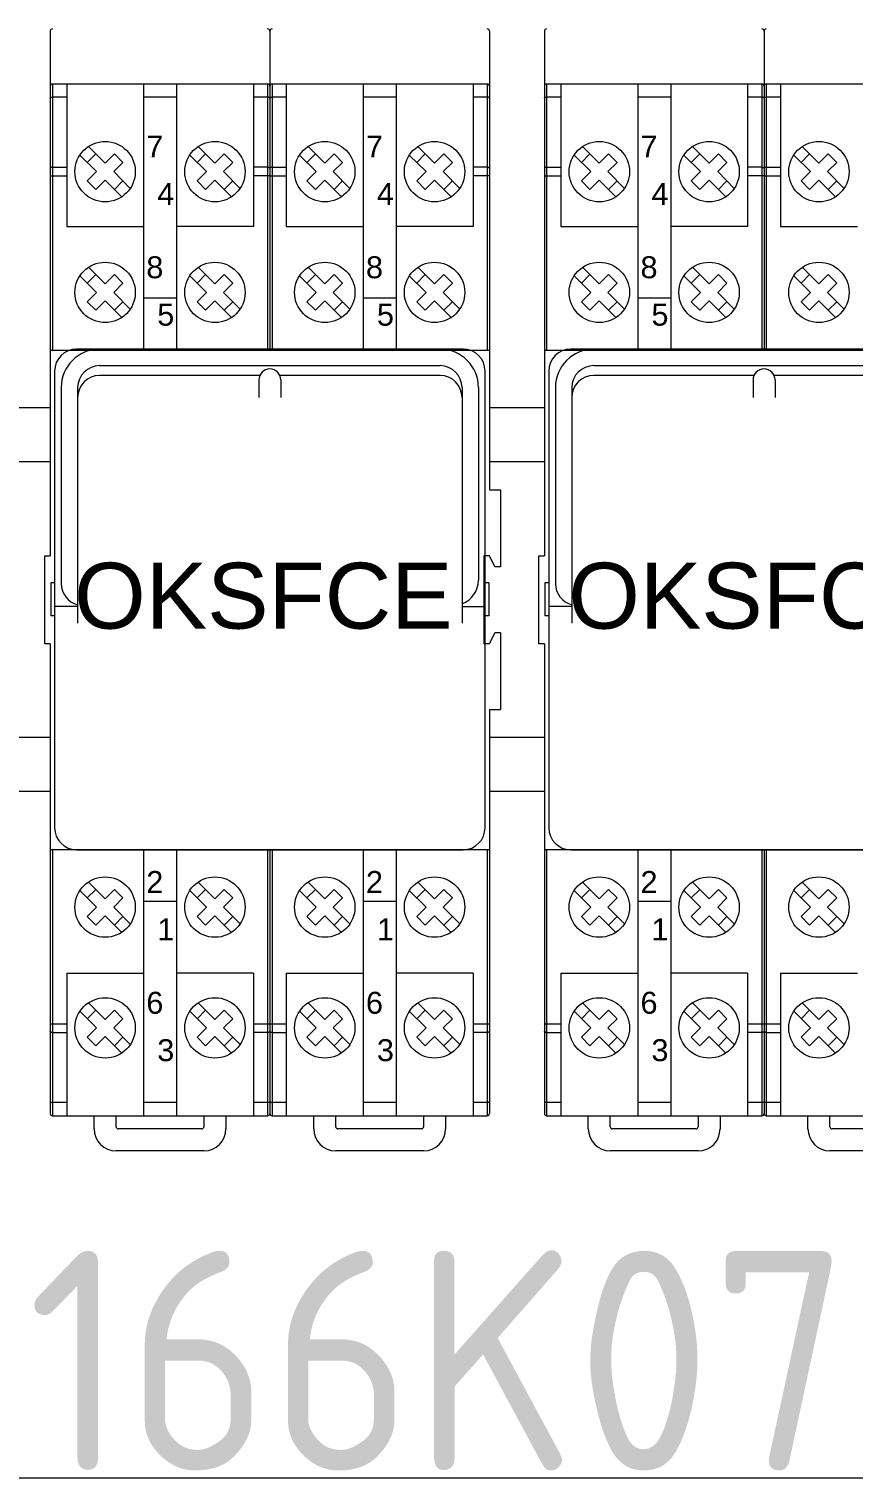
# Model space of a CAD drawing. Header units: millimetres. Extents: x 1359 to 3577, y 1336 to 3557.
# Drawn here: x 2769.4 to 2844.4, y 1679.6 to 1811.6 of the extents above; entities that cross this region are included whole.
import ezdxf
from ezdxf.enums import TextEntityAlignment as Align

# ---------------------------------------------------------------- set-up
doc = ezdxf.new("R2010")
doc.units = ezdxf.units.MM
doc.set_wipeout_variables(frame=1)
doc.layers.add('000-PI-Oprema', color=30, linetype='Continuous', lineweight=5)
doc.layers.add('002-PI-Kabelska kanalica', color=150, linetype='Continuous')
doc.styles.add('PI0', font='isocpeur.ttf', dxfattribs={"width": 0.9})
doc.styles.get("Standard").update_dxf_attribs({"font": 'arial.ttf'})

msp = doc.modelspace()

# ---------------------------------------------------------------- linework, layer by layer
at = {"layer": '000-PI-Oprema', "color": 0, "linetype": 'ByBlock', "lineweight": 0}
for p, q in [((2771.54, 1806.56), (2791.14, 1806.56)), ((2772.84, 1806.56), (2772.84, 1793.56)), ((2789.84, 1806.56), (2789.84, 1793.56)), ((2791.54, 1806.56), (2811.14, 1806.56)), ((2792.84, 1806.56), (2792.84, 1793.56)), ((2809.84, 1806.56), (2809.84, 1793.56)), ((2816.54, 1806.56), (2836.14, 1806.56)), ((2817.84, 1806.56), (2817.84, 1793.56)), ((2834.84, 1806.56), (2834.84, 1793.56)), ((2836.54, 1806.56), (2856.14, 1806.56)), ((2837.84, 1806.56), (2837.84, 1793.56)), ((2772.84, 1805.34), (2771.54, 1805.34)), ((2782.84, 1805.34), (2779.84, 1805.34)), ((2791.14, 1805.34), (2789.84, 1805.34)), ((2792.84, 1805.34), (2791.54, 1805.34)), ((2802.84, 1805.34), (2799.84, 1805.34)), ((2811.14, 1805.34), (2809.84, 1805.34)), ((2817.84, 1805.34), (2816.54, 1805.34)), ((2827.84, 1805.34), (2824.84, 1805.34)), ((2836.14, 1805.34), (2834.84, 1805.34)), ((2837.84, 1805.34), (2836.54, 1805.34)), ((2774.82, 1800.85), (2776.34, 1799.33)), ((2784.82, 1800.85), (2786.34, 1799.33)), ((2794.82, 1800.85), (2796.34, 1799.33)), ((2804.82, 1800.85), (2806.34, 1799.33)), ((2819.82, 1800.85), (2821.34, 1799.33)), ((2829.82, 1800.85), (2831.34, 1799.33)), ((2839.82, 1800.85), (2841.34, 1799.33)), ((2774.04, 1800.07), (2775.56, 1798.56)), ((2774.71, 1799.4), (2775.49, 1800.18)), ((2776.34, 1799.33), (2777.19, 1800.18)), ((2777.12, 1798.56), (2777.96, 1799.4)), ((2777.19, 1800.18), (2777.96, 1799.4)), ((2784.04, 1800.07), (2785.56, 1798.56)), ((2784.71, 1799.4), (2785.49, 1800.18)), ((2786.34, 1799.33), (2787.19, 1800.18)), ((2787.12, 1798.56), (2787.96, 1799.4)), ((2787.19, 1800.18), (2787.96, 1799.4)), ((2794.04, 1800.07), (2795.56, 1798.56)), ((2794.71, 1799.4), (2795.49, 1800.18)), ((2796.34, 1799.33), (2797.19, 1800.18)), ((2797.12, 1798.56), (2797.96, 1799.4)), ((2797.19, 1800.18), (2797.96, 1799.4)), ((2804.04, 1800.07), (2805.56, 1798.56)), ((2804.71, 1799.4), (2805.49, 1800.18)), ((2806.34, 1799.33), (2807.19, 1800.18)), ((2807.12, 1798.56), (2807.96, 1799.4)), ((2807.19, 1800.18), (2807.96, 1799.4)), ((2819.04, 1800.07), (2820.56, 1798.56)), ((2819.71, 1799.4), (2820.49, 1800.18)), ((2821.34, 1799.33), (2822.19, 1800.18)), ((2822.12, 1798.56), (2822.96, 1799.4)), ((2822.19, 1800.18), (2822.96, 1799.4)), ((2829.04, 1800.07), (2830.56, 1798.56)), ((2829.71, 1799.4), (2830.49, 1800.18)), ((2831.34, 1799.33), (2832.19, 1800.18)), ((2832.12, 1798.56), (2832.96, 1799.4)), ((2832.19, 1800.18), (2832.96, 1799.4)), ((2839.04, 1800.07), (2840.56, 1798.56)), ((2839.71, 1799.4), (2840.49, 1800.18)), ((2841.34, 1799.33), (2842.19, 1800.18)), ((2842.12, 1798.56), (2842.96, 1799.4)), ((2842.19, 1800.18), (2842.96, 1799.4)), ((2771.34, 1798.18), (2772.84, 1798.18)), ((2771.54, 1798.96), (2772.84, 1798.96)), ((2774.71, 1797.71), (2775.56, 1798.56)), ((2777.12, 1798.56), (2778.63, 1797.04)), ((2784.71, 1797.71), (2785.56, 1798.56)), ((2787.12, 1798.56), (2788.63, 1797.04)), ((2791.14, 1798.96), (2789.84, 1798.96)), ((2791.34, 1798.18), (2789.84, 1798.18)), ((2791.34, 1798.18), (2792.84, 1798.18)), ((2791.54, 1798.96), (2792.84, 1798.96)), ((2794.71, 1797.71), (2795.56, 1798.56)), ((2797.12, 1798.56), (2798.63, 1797.04)), ((2804.71, 1797.71), (2805.56, 1798.56)), ((2807.12, 1798.56), (2808.63, 1797.04)), ((2811.14, 1798.96), (2809.84, 1798.96)), ((2811.34, 1798.18), (2809.84, 1798.18)), ((2816.34, 1798.18), (2817.84, 1798.18)), ((2816.54, 1798.96), (2817.84, 1798.96)), ((2819.71, 1797.71), (2820.56, 1798.56)), ((2822.12, 1798.56), (2823.63, 1797.04)), ((2829.71, 1797.71), (2830.56, 1798.56)), ((2832.12, 1798.56), (2833.63, 1797.04)), ((2836.14, 1798.96), (2834.84, 1798.96)), ((2836.34, 1798.18), (2834.84, 1798.18)), ((2836.34, 1798.18), (2837.84, 1798.18)), ((2836.54, 1798.96), (2837.84, 1798.96)), ((2839.71, 1797.71), (2840.56, 1798.56)), ((2842.12, 1798.56), (2843.63, 1797.04)), ((2774.71, 1797.71), (2775.49, 1796.93)), ((2775.49, 1796.93), (2776.34, 1797.78)), ((2776.34, 1797.78), (2777.85, 1796.26)), ((2777.19, 1796.93), (2777.96, 1797.71)), ((2784.71, 1797.71), (2785.49, 1796.93)), ((2785.49, 1796.93), (2786.34, 1797.78)), ((2786.34, 1797.78), (2787.85, 1796.26)), ((2787.19, 1796.93), (2787.96, 1797.71)), ((2794.71, 1797.71), (2795.49, 1796.93)), ((2795.49, 1796.93), (2796.34, 1797.78)), ((2796.34, 1797.78), (2797.85, 1796.26)), ((2797.19, 1796.93), (2797.96, 1797.71)), ((2804.71, 1797.71), (2805.49, 1796.93)), ((2805.49, 1796.93), (2806.34, 1797.78)), ((2806.34, 1797.78), (2807.85, 1796.26)), ((2807.19, 1796.93), (2807.96, 1797.71)), ((2819.71, 1797.71), (2820.49, 1796.93)), ((2820.49, 1796.93), (2821.34, 1797.78)), ((2821.34, 1797.78), (2822.85, 1796.26)), ((2822.19, 1796.93), (2822.96, 1797.71)), ((2829.71, 1797.71), (2830.49, 1796.93)), ((2830.49, 1796.93), (2831.34, 1797.78)), ((2831.34, 1797.78), (2832.85, 1796.26)), ((2832.19, 1796.93), (2832.96, 1797.71)), ((2839.71, 1797.71), (2840.49, 1796.93)), ((2840.49, 1796.93), (2841.34, 1797.78)), ((2841.34, 1797.78), (2842.85, 1796.26)), ((2842.19, 1796.93), (2842.96, 1797.71)), ((2772.84, 1793.56), (2779.84, 1793.56)), ((2789.84, 1793.56), (2782.84, 1793.56)), ((2792.84, 1793.56), (2799.84, 1793.56)), ((2809.84, 1793.56), (2802.84, 1793.56)), ((2817.84, 1793.56), (2824.84, 1793.56)), ((2834.84, 1793.56), (2827.84, 1793.56)), ((2837.84, 1793.56), (2844.84, 1793.56)), ((2774.04, 1789.07), (2775.56, 1787.56)), ((2774.71, 1788.4), (2775.49, 1789.18)), ((2774.82, 1789.85), (2776.34, 1788.33)), ((2776.34, 1788.33), (2777.19, 1789.18)), ((2777.19, 1789.18), (2777.96, 1788.4)), ((2784.04, 1789.07), (2785.56, 1787.56)), ((2784.71, 1788.4), (2785.49, 1789.18)), ((2784.82, 1789.85), (2786.34, 1788.33)), ((2786.34, 1788.33), (2787.19, 1789.18)), ((2787.19, 1789.18), (2787.96, 1788.4)), ((2794.04, 1789.07), (2795.56, 1787.56)), ((2794.71, 1788.4), (2795.49, 1789.18)), ((2794.82, 1789.85), (2796.34, 1788.33)), ((2796.34, 1788.33), (2797.19, 1789.18)), ((2797.19, 1789.18), (2797.96, 1788.4)), ((2804.04, 1789.07), (2805.56, 1787.56)), ((2804.71, 1788.4), (2805.49, 1789.18)), ((2804.82, 1789.85), (2806.34, 1788.33)), ((2806.34, 1788.33), (2807.19, 1789.18)), ((2807.19, 1789.18), (2807.96, 1788.4)), ((2819.04, 1789.07), (2820.56, 1787.56)), ((2819.71, 1788.4), (2820.49, 1789.18)), ((2819.82, 1789.85), (2821.34, 1788.33)), ((2821.34, 1788.33), (2822.19, 1789.18)), ((2822.19, 1789.18), (2822.96, 1788.4)), ((2829.04, 1789.07), (2830.56, 1787.56)), ((2829.71, 1788.4), (2830.49, 1789.18)), ((2829.82, 1789.85), (2831.34, 1788.33)), ((2831.34, 1788.33), (2832.19, 1789.18)), ((2832.19, 1789.18), (2832.96, 1788.4)), ((2839.04, 1789.07), (2840.56, 1787.56)), ((2839.71, 1788.4), (2840.49, 1789.18)), ((2839.82, 1789.85), (2841.34, 1788.33)), ((2841.34, 1788.33), (2842.19, 1789.18)), ((2842.19, 1789.18), (2842.96, 1788.4)), ((2774.71, 1786.71), (2775.56, 1787.56)), ((2777.12, 1787.56), (2777.96, 1788.4)), ((2777.12, 1787.56), (2778.63, 1786.04)), ((2784.71, 1786.71), (2785.56, 1787.56)), ((2787.12, 1787.56), (2787.96, 1788.4)), ((2787.12, 1787.56), (2788.63, 1786.04)), ((2794.71, 1786.71), (2795.56, 1787.56)), ((2797.12, 1787.56), (2797.96, 1788.4)), ((2797.12, 1787.56), (2798.63, 1786.04)), ((2804.71, 1786.71), (2805.56, 1787.56)), ((2807.12, 1787.56), (2807.96, 1788.4)), ((2807.12, 1787.56), (2808.63, 1786.04)), ((2819.71, 1786.71), (2820.56, 1787.56)), ((2822.12, 1787.56), (2822.96, 1788.4)), ((2822.12, 1787.56), (2823.63, 1786.04)), ((2829.71, 1786.71), (2830.56, 1787.56)), ((2832.12, 1787.56), (2832.96, 1788.4)), ((2832.12, 1787.56), (2833.63, 1786.04)), ((2839.71, 1786.71), (2840.56, 1787.56)), ((2842.12, 1787.56), (2842.96, 1788.4)), ((2842.12, 1787.56), (2843.63, 1786.04)), ((2774.71, 1786.71), (2775.49, 1785.93)), ((2775.49, 1785.93), (2776.34, 1786.78)), ((2776.34, 1786.78), (2777.85, 1785.26)), ((2777.19, 1785.93), (2777.96, 1786.71)), ((2782.84, 1787.04), (2779.84, 1787.04)), ((2784.71, 1786.71), (2785.49, 1785.93)), ((2785.49, 1785.93), (2786.34, 1786.78)), ((2786.34, 1786.78), (2787.85, 1785.26)), ((2787.19, 1785.93), (2787.96, 1786.71)), ((2794.71, 1786.71), (2795.49, 1785.93)), ((2795.49, 1785.93), (2796.34, 1786.78)), ((2796.34, 1786.78), (2797.85, 1785.26)), ((2797.19, 1785.93), (2797.96, 1786.71)), ((2802.84, 1787.04), (2799.84, 1787.04)), ((2804.71, 1786.71), (2805.49, 1785.93)), ((2805.49, 1785.93), (2806.34, 1786.78)), ((2806.34, 1786.78), (2807.85, 1785.26)), ((2807.19, 1785.93), (2807.96, 1786.71)), ((2819.71, 1786.71), (2820.49, 1785.93)), ((2820.49, 1785.93), (2821.34, 1786.78)), ((2821.34, 1786.78), (2822.85, 1785.26)), ((2822.19, 1785.93), (2822.96, 1786.71)), ((2827.84, 1787.04), (2824.84, 1787.04)), ((2829.71, 1786.71), (2830.49, 1785.93)), ((2830.49, 1785.93), (2831.34, 1786.78)), ((2831.34, 1786.78), (2832.85, 1785.26)), ((2832.19, 1785.93), (2832.96, 1786.71)), ((2839.71, 1786.71), (2840.49, 1785.93)), ((2840.49, 1785.93), (2841.34, 1786.78)), ((2841.34, 1786.78), (2842.85, 1785.26)), ((2842.19, 1785.93), (2842.96, 1786.71)), ((2812.34, 1769.56), (2812.34, 1762.56)), ((2812.34, 1756.56), (2812.34, 1749.56)), ((2774.71, 1732.4), (2775.49, 1733.18)), ((2774.82, 1733.85), (2776.34, 1732.33)), ((2776.34, 1732.33), (2777.19, 1733.18)), ((2777.19, 1733.18), (2777.96, 1732.4)), ((2784.71, 1732.4), (2785.49, 1733.18)), ((2784.82, 1733.85), (2786.34, 1732.33)), ((2786.34, 1732.33), (2787.19, 1733.18)), ((2787.19, 1733.18), (2787.96, 1732.4)), ((2794.71, 1732.4), (2795.49, 1733.18)), ((2794.82, 1733.85), (2796.34, 1732.33)), ((2796.34, 1732.33), (2797.19, 1733.18)), ((2797.19, 1733.18), (2797.96, 1732.4)), ((2804.71, 1732.4), (2805.49, 1733.18)), ((2804.82, 1733.85), (2806.34, 1732.33)), ((2806.34, 1732.33), (2807.19, 1733.18)), ((2807.19, 1733.18), (2807.96, 1732.4)), ((2819.71, 1732.4), (2820.49, 1733.18)), ((2819.82, 1733.85), (2821.34, 1732.33)), ((2821.34, 1732.33), (2822.19, 1733.18)), ((2822.19, 1733.18), (2822.96, 1732.4)), ((2829.71, 1732.4), (2830.49, 1733.18)), ((2829.82, 1733.85), (2831.34, 1732.33)), ((2831.34, 1732.33), (2832.19, 1733.18)), ((2832.19, 1733.18), (2832.96, 1732.4)), ((2839.71, 1732.4), (2840.49, 1733.18)), ((2839.82, 1733.85), (2841.34, 1732.33)), ((2841.34, 1732.33), (2842.19, 1733.18)), ((2842.19, 1733.18), (2842.96, 1732.4)), ((2774.04, 1733.07), (2775.56, 1731.56)), ((2777.12, 1731.56), (2777.96, 1732.4)), ((2782.84, 1732.07), (2779.84, 1732.07)), ((2784.04, 1733.07), (2785.56, 1731.56)), ((2787.12, 1731.56), (2787.96, 1732.4)), ((2794.04, 1733.07), (2795.56, 1731.56)), ((2797.12, 1731.56), (2797.96, 1732.4)), ((2802.84, 1732.07), (2799.84, 1732.07)), ((2804.04, 1733.07), (2805.56, 1731.56)), ((2807.12, 1731.56), (2807.96, 1732.4)), ((2819.04, 1733.07), (2820.56, 1731.56)), ((2822.12, 1731.56), (2822.96, 1732.4)), ((2827.84, 1732.07), (2824.84, 1732.07)), ((2829.04, 1733.07), (2830.56, 1731.56)), ((2832.12, 1731.56), (2832.96, 1732.4)), ((2839.04, 1733.07), (2840.56, 1731.56)), ((2842.12, 1731.56), (2842.96, 1732.4)), ((2774.71, 1730.71), (2775.56, 1731.56)), ((2774.71, 1730.71), (2775.49, 1729.93)), ((2775.49, 1729.93), (2776.34, 1730.78)), ((2776.34, 1730.78), (2777.85, 1729.26)), ((2777.12, 1731.56), (2778.63, 1730.04)), ((2777.19, 1729.93), (2777.96, 1730.71)), ((2784.71, 1730.71), (2785.56, 1731.56)), ((2784.71, 1730.71), (2785.49, 1729.93)), ((2785.49, 1729.93), (2786.34, 1730.78)), ((2786.34, 1730.78), (2787.85, 1729.26)), ((2787.12, 1731.56), (2788.63, 1730.04)), ((2787.19, 1729.93), (2787.96, 1730.71)), ((2794.71, 1730.71), (2795.56, 1731.56)), ((2794.71, 1730.71), (2795.49, 1729.93)), ((2795.49, 1729.93), (2796.34, 1730.78)), ((2796.34, 1730.78), (2797.85, 1729.26)), ((2797.12, 1731.56), (2798.63, 1730.04)), ((2797.19, 1729.93), (2797.96, 1730.71)), ((2804.71, 1730.71), (2805.56, 1731.56)), ((2804.71, 1730.71), (2805.49, 1729.93)), ((2805.49, 1729.93), (2806.34, 1730.78)), ((2806.34, 1730.78), (2807.85, 1729.26)), ((2807.12, 1731.56), (2808.63, 1730.04)), ((2807.19, 1729.93), (2807.96, 1730.71)), ((2819.71, 1730.71), (2820.56, 1731.56)), ((2819.71, 1730.71), (2820.49, 1729.93)), ((2820.49, 1729.93), (2821.34, 1730.78)), ((2821.34, 1730.78), (2822.85, 1729.26)), ((2822.12, 1731.56), (2823.63, 1730.04)), ((2822.19, 1729.93), (2822.96, 1730.71)), ((2829.71, 1730.71), (2830.56, 1731.56)), ((2829.71, 1730.71), (2830.49, 1729.93)), ((2830.49, 1729.93), (2831.34, 1730.78)), ((2831.34, 1730.78), (2832.85, 1729.26)), ((2832.12, 1731.56), (2833.63, 1730.04)), ((2832.19, 1729.93), (2832.96, 1730.71)), ((2839.71, 1730.71), (2840.56, 1731.56)), ((2839.71, 1730.71), (2840.49, 1729.93)), ((2840.49, 1729.93), (2841.34, 1730.78)), ((2841.34, 1730.78), (2842.85, 1729.26)), ((2842.12, 1731.56), (2843.63, 1730.04)), ((2842.19, 1729.93), (2842.96, 1730.71)), ((2772.84, 1725.56), (2772.84, 1712.56)), ((2772.84, 1725.56), (2779.84, 1725.56)), ((2789.84, 1725.56), (2782.84, 1725.56)), ((2789.84, 1725.56), (2789.84, 1712.56)), ((2792.84, 1725.56), (2792.84, 1712.56)), ((2792.84, 1725.56), (2799.84, 1725.56)), ((2809.84, 1725.56), (2802.84, 1725.56)), ((2809.84, 1725.56), (2809.84, 1712.56)), ((2817.84, 1725.56), (2817.84, 1712.56)), ((2817.84, 1725.56), (2824.84, 1725.56)), ((2834.84, 1725.56), (2827.84, 1725.56)), ((2834.84, 1725.56), (2834.84, 1712.56)), ((2837.84, 1725.56), (2837.84, 1712.56)), ((2837.84, 1725.56), (2844.84, 1725.56)), ((2774.82, 1722.85), (2776.34, 1721.33)), ((2784.82, 1722.85), (2786.34, 1721.33)), ((2794.82, 1722.85), (2796.34, 1721.33)), ((2804.82, 1722.85), (2806.34, 1721.33)), ((2819.82, 1722.85), (2821.34, 1721.33)), ((2829.82, 1722.85), (2831.34, 1721.33)), ((2839.82, 1722.85), (2841.34, 1721.33)), ((2774.04, 1722.07), (2775.56, 1720.56)), ((2774.71, 1721.4), (2775.49, 1722.18)), ((2776.34, 1721.33), (2777.19, 1722.18)), ((2777.12, 1720.56), (2777.96, 1721.4)), ((2777.19, 1722.18), (2777.96, 1721.4)), ((2784.04, 1722.07), (2785.56, 1720.56)), ((2784.71, 1721.4), (2785.49, 1722.18)), ((2786.34, 1721.33), (2787.19, 1722.18)), ((2787.12, 1720.56), (2787.96, 1721.4)), ((2787.19, 1722.18), (2787.96, 1721.4)), ((2794.04, 1722.07), (2795.56, 1720.56)), ((2794.71, 1721.4), (2795.49, 1722.18)), ((2796.34, 1721.33), (2797.19, 1722.18)), ((2797.12, 1720.56), (2797.96, 1721.4)), ((2797.19, 1722.18), (2797.96, 1721.4)), ((2804.04, 1722.07), (2805.56, 1720.56)), ((2804.71, 1721.4), (2805.49, 1722.18)), ((2806.34, 1721.33), (2807.19, 1722.18)), ((2807.12, 1720.56), (2807.96, 1721.4)), ((2807.19, 1722.18), (2807.96, 1721.4)), ((2819.04, 1722.07), (2820.56, 1720.56)), ((2819.71, 1721.4), (2820.49, 1722.18)), ((2821.34, 1721.33), (2822.19, 1722.18)), ((2822.12, 1720.56), (2822.96, 1721.4)), ((2822.19, 1722.18), (2822.96, 1721.4)), ((2829.04, 1722.07), (2830.56, 1720.56)), ((2829.71, 1721.4), (2830.49, 1722.18)), ((2831.34, 1721.33), (2832.19, 1722.18)), ((2832.12, 1720.56), (2832.96, 1721.4)), ((2832.19, 1722.18), (2832.96, 1721.4)), ((2839.04, 1722.07), (2840.56, 1720.56)), ((2839.71, 1721.4), (2840.49, 1722.18)), ((2841.34, 1721.33), (2842.19, 1722.18)), ((2842.12, 1720.56), (2842.96, 1721.4)), ((2842.19, 1722.18), (2842.96, 1721.4)), ((2771.34, 1720.93), (2772.84, 1720.93)), ((2771.54, 1720.15), (2772.84, 1720.15)), ((2774.71, 1719.71), (2775.56, 1720.56)), ((2777.12, 1720.56), (2778.63, 1719.04)), ((2784.71, 1719.71), (2785.56, 1720.56)), ((2787.12, 1720.56), (2788.63, 1719.04)), ((2789.84, 1720.93), (2791.34, 1720.93)), ((2791.14, 1720.15), (2789.84, 1720.15)), ((2791.34, 1720.93), (2792.84, 1720.93)), ((2791.54, 1720.15), (2792.84, 1720.15)), ((2794.71, 1719.71), (2795.56, 1720.56)), ((2797.12, 1720.56), (2798.63, 1719.04)), ((2804.71, 1719.71), (2805.56, 1720.56)), ((2807.12, 1720.56), (2808.63, 1719.04)), ((2809.84, 1720.93), (2811.34, 1720.93)), ((2811.14, 1720.15), (2809.84, 1720.15)), ((2816.34, 1720.93), (2817.84, 1720.93)), ((2816.54, 1720.15), (2817.84, 1720.15)), ((2819.71, 1719.71), (2820.56, 1720.56)), ((2822.12, 1720.56), (2823.63, 1719.04)), ((2829.71, 1719.71), (2830.56, 1720.56)), ((2832.12, 1720.56), (2833.63, 1719.04)), ((2834.84, 1720.93), (2836.34, 1720.93)), ((2836.14, 1720.15), (2834.84, 1720.15)), ((2836.34, 1720.93), (2837.84, 1720.93)), ((2836.54, 1720.15), (2837.84, 1720.15)), ((2839.71, 1719.71), (2840.56, 1720.56)), ((2842.12, 1720.56), (2843.63, 1719.04)), ((2774.71, 1719.71), (2775.49, 1718.93)), ((2775.49, 1718.93), (2776.34, 1719.78)), ((2776.34, 1719.78), (2777.85, 1718.26)), ((2777.19, 1718.93), (2777.96, 1719.71)), ((2784.71, 1719.71), (2785.49, 1718.93)), ((2785.49, 1718.93), (2786.34, 1719.78)), ((2786.34, 1719.78), (2787.85, 1718.26)), ((2787.19, 1718.93), (2787.96, 1719.71)), ((2794.71, 1719.71), (2795.49, 1718.93)), ((2795.49, 1718.93), (2796.34, 1719.78)), ((2796.34, 1719.78), (2797.85, 1718.26)), ((2797.19, 1718.93), (2797.96, 1719.71)), ((2804.71, 1719.71), (2805.49, 1718.93)), ((2805.49, 1718.93), (2806.34, 1719.78)), ((2806.34, 1719.78), (2807.85, 1718.26)), ((2807.19, 1718.93), (2807.96, 1719.71)), ((2819.71, 1719.71), (2820.49, 1718.93)), ((2820.49, 1718.93), (2821.34, 1719.78)), ((2821.34, 1719.78), (2822.85, 1718.26)), ((2822.19, 1718.93), (2822.96, 1719.71)), ((2829.71, 1719.71), (2830.49, 1718.93)), ((2830.49, 1718.93), (2831.34, 1719.78)), ((2831.34, 1719.78), (2832.85, 1718.26)), ((2832.19, 1718.93), (2832.96, 1719.71)), ((2839.71, 1719.71), (2840.49, 1718.93)), ((2840.49, 1718.93), (2841.34, 1719.78)), ((2841.34, 1719.78), (2842.85, 1718.26)), ((2842.19, 1718.93), (2842.96, 1719.71)), ((2772.84, 1713.77), (2771.54, 1713.77)), ((2782.84, 1713.77), (2779.84, 1713.77)), ((2791.14, 1713.77), (2789.84, 1713.77)), ((2792.84, 1713.77), (2791.54, 1713.77)), ((2802.84, 1713.77), (2799.84, 1713.77)), ((2811.14, 1713.77), (2809.84, 1713.77)), ((2817.84, 1713.77), (2816.54, 1713.77)), ((2827.84, 1713.77), (2824.84, 1713.77)), ((2836.14, 1713.77), (2834.84, 1713.77)), ((2837.84, 1713.77), (2836.54, 1713.77)), ((2771.54, 1712.56), (2791.14, 1712.56)), ((2775.34, 1711.36), (2775.34, 1712.56)), ((2777.34, 1711.56), (2777.34, 1712.56)), ((2777.34, 1711.56), (2777.34, 1712.56)), ((2785.34, 1712.56), (2785.34, 1711.56)), ((2785.34, 1712.56), (2785.34, 1711.56)), ((2787.34, 1712.56), (2787.34, 1711.36)), ((2791.54, 1712.56), (2811.14, 1712.56)), ((2795.34, 1711.36), (2795.34, 1712.56)), ((2797.34, 1711.56), (2797.34, 1712.56)), ((2805.34, 1712.56), (2805.34, 1711.56)), ((2807.34, 1712.56), (2807.34, 1711.36)), ((2816.54, 1712.56), (2836.14, 1712.56)), ((2820.34, 1711.36), (2820.34, 1712.56)), ((2822.34, 1711.56), (2822.34, 1712.56)), ((2822.34, 1711.56), (2822.34, 1712.56)), ((2830.34, 1712.56), (2830.34, 1711.56)), ((2830.34, 1712.56), (2830.34, 1711.56)), ((2832.34, 1712.56), (2832.34, 1711.36)), ((2836.54, 1712.56), (2856.14, 1712.56)), ((2840.34, 1711.36), (2840.34, 1712.56)), ((2842.34, 1711.56), (2842.34, 1712.56)), ((2785.14, 1711.36), (2777.54, 1711.36)), ((2785.14, 1711.36), (2777.54, 1711.36)), ((2805.14, 1711.36), (2797.54, 1711.36)), ((2830.14, 1711.36), (2822.54, 1711.36)), ((2830.14, 1711.36), (2822.54, 1711.36)), ((2850.14, 1711.36), (2842.54, 1711.36)), ((2785.34, 1709.36), (2777.34, 1709.36)), ((2805.34, 1709.36), (2797.34, 1709.36)), ((2830.34, 1709.36), (2822.34, 1709.36)), ((2850.34, 1709.36), (2842.34, 1709.36))]:
    msp.add_line(p, q, dxfattribs=at)
for points in [[(2771.34, 1805.26), (2771.34, 1805.27), (2771.34, 1805.28), (2771.35, 1805.29), (2771.36, 1805.3), (2771.38, 1805.31), (2771.4, 1805.32), (2771.42, 1805.32), (2771.44, 1805.33), (2771.46, 1805.34), (2771.49, 1805.34), (2771.51, 1805.34), (2771.54, 1805.34)], [(2791.34, 1805.26), (2791.34, 1805.27), (2791.33, 1805.28), (2791.32, 1805.29), (2791.31, 1805.3), (2791.3, 1805.31), (2791.28, 1805.32), (2791.26, 1805.32), (2791.24, 1805.33), (2791.21, 1805.34), (2791.19, 1805.34), (2791.16, 1805.34), (2791.14, 1805.34)], [(2791.34, 1805.26), (2791.34, 1805.27), (2791.34, 1805.28), (2791.35, 1805.29), (2791.36, 1805.3), (2791.38, 1805.31), (2791.4, 1805.32), (2791.42, 1805.32), (2791.44, 1805.33), (2791.46, 1805.34), (2791.49, 1805.34), (2791.51, 1805.34), (2791.54, 1805.34)], [(2811.34, 1805.26), (2811.34, 1805.27), (2811.33, 1805.28), (2811.32, 1805.29), (2811.31, 1805.3), (2811.3, 1805.31), (2811.28, 1805.32), (2811.26, 1805.32), (2811.24, 1805.33), (2811.21, 1805.34), (2811.19, 1805.34), (2811.16, 1805.34), (2811.14, 1805.34)], [(2816.34, 1805.26), (2816.34, 1805.27), (2816.34, 1805.28), (2816.35, 1805.29), (2816.36, 1805.3), (2816.38, 1805.31), (2816.4, 1805.32), (2816.42, 1805.32), (2816.44, 1805.33), (2816.46, 1805.34), (2816.49, 1805.34), (2816.51, 1805.34), (2816.54, 1805.34)], [(2836.34, 1805.26), (2836.34, 1805.27), (2836.33, 1805.28), (2836.32, 1805.29), (2836.31, 1805.3), (2836.3, 1805.31), (2836.28, 1805.32), (2836.26, 1805.32), (2836.24, 1805.33), (2836.21, 1805.34), (2836.19, 1805.34), (2836.16, 1805.34), (2836.14, 1805.34)], [(2836.34, 1805.26), (2836.34, 1805.27), (2836.34, 1805.28), (2836.35, 1805.29), (2836.36, 1805.3), (2836.38, 1805.31), (2836.4, 1805.32), (2836.42, 1805.32), (2836.44, 1805.33), (2836.46, 1805.34), (2836.49, 1805.34), (2836.51, 1805.34), (2836.54, 1805.34)], [(2771.54, 1798.96), (2771.51, 1798.96), (2771.49, 1798.96), (2771.46, 1798.96), (2771.44, 1798.95), (2771.42, 1798.95), (2771.4, 1798.94), (2771.38, 1798.93), (2771.36, 1798.92), (2771.35, 1798.92), (2771.34, 1798.91), (2771.34, 1798.9), (2771.34, 1798.89)], [(2791.14, 1798.96), (2791.16, 1798.96), (2791.19, 1798.96), (2791.21, 1798.96), (2791.24, 1798.95), (2791.26, 1798.95), (2791.28, 1798.94), (2791.3, 1798.93), (2791.31, 1798.92), (2791.32, 1798.92), (2791.33, 1798.91), (2791.34, 1798.9), (2791.34, 1798.89)], [(2791.54, 1798.96), (2791.51, 1798.96), (2791.49, 1798.96), (2791.46, 1798.96), (2791.44, 1798.95), (2791.42, 1798.95), (2791.4, 1798.94), (2791.38, 1798.93), (2791.36, 1798.92), (2791.35, 1798.92), (2791.34, 1798.91), (2791.34, 1798.9), (2791.34, 1798.89)], [(2811.14, 1798.96), (2811.16, 1798.96), (2811.19, 1798.96), (2811.21, 1798.96), (2811.24, 1798.95), (2811.26, 1798.95), (2811.28, 1798.94), (2811.3, 1798.93), (2811.31, 1798.92), (2811.32, 1798.92), (2811.33, 1798.91), (2811.34, 1798.9), (2811.34, 1798.89)], [(2816.54, 1798.96), (2816.51, 1798.96), (2816.49, 1798.96), (2816.46, 1798.96), (2816.44, 1798.95), (2816.42, 1798.95), (2816.4, 1798.94), (2816.38, 1798.93), (2816.36, 1798.92), (2816.35, 1798.92), (2816.34, 1798.91), (2816.34, 1798.9), (2816.34, 1798.89)], [(2836.14, 1798.96), (2836.16, 1798.96), (2836.19, 1798.96), (2836.21, 1798.96), (2836.24, 1798.95), (2836.26, 1798.95), (2836.28, 1798.94), (2836.3, 1798.93), (2836.31, 1798.92), (2836.32, 1798.92), (2836.33, 1798.91), (2836.34, 1798.9), (2836.34, 1798.89)], [(2836.54, 1798.96), (2836.51, 1798.96), (2836.49, 1798.96), (2836.46, 1798.96), (2836.44, 1798.95), (2836.42, 1798.95), (2836.4, 1798.94), (2836.38, 1798.93), (2836.36, 1798.92), (2836.35, 1798.92), (2836.34, 1798.91), (2836.34, 1798.9), (2836.34, 1798.89)], [(2771.54, 1720.15), (2771.51, 1720.15), (2771.49, 1720.15), (2771.46, 1720.15), (2771.44, 1720.16), (2771.42, 1720.16), (2771.4, 1720.17), (2771.38, 1720.18), (2771.36, 1720.19), (2771.35, 1720.2), (2771.34, 1720.21), (2771.34, 1720.22), (2771.34, 1720.23)], [(2791.34, 1720.23), (2791.34, 1720.22), (2791.33, 1720.21), (2791.32, 1720.2), (2791.31, 1720.19), (2791.3, 1720.18), (2791.28, 1720.17), (2791.26, 1720.16), (2791.24, 1720.16), (2791.21, 1720.15), (2791.19, 1720.15), (2791.16, 1720.15), (2791.14, 1720.15)], [(2791.54, 1720.15), (2791.51, 1720.15), (2791.49, 1720.15), (2791.46, 1720.15), (2791.44, 1720.16), (2791.42, 1720.16), (2791.4, 1720.17), (2791.38, 1720.18), (2791.36, 1720.19), (2791.35, 1720.2), (2791.34, 1720.21), (2791.34, 1720.22), (2791.34, 1720.23)], [(2811.34, 1720.23), (2811.34, 1720.22), (2811.33, 1720.21), (2811.32, 1720.2), (2811.31, 1720.19), (2811.3, 1720.18), (2811.28, 1720.17), (2811.26, 1720.16), (2811.24, 1720.16), (2811.21, 1720.15), (2811.19, 1720.15), (2811.16, 1720.15), (2811.14, 1720.15)], [(2816.54, 1720.15), (2816.51, 1720.15), (2816.49, 1720.15), (2816.46, 1720.15), (2816.44, 1720.16), (2816.42, 1720.16), (2816.4, 1720.17), (2816.38, 1720.18), (2816.36, 1720.19), (2816.35, 1720.2), (2816.34, 1720.21), (2816.34, 1720.22), (2816.34, 1720.23)], [(2836.34, 1720.23), (2836.34, 1720.22), (2836.33, 1720.21), (2836.32, 1720.2), (2836.31, 1720.19), (2836.3, 1720.18), (2836.28, 1720.17), (2836.26, 1720.16), (2836.24, 1720.16), (2836.21, 1720.15), (2836.19, 1720.15), (2836.16, 1720.15), (2836.14, 1720.15)], [(2836.54, 1720.15), (2836.51, 1720.15), (2836.49, 1720.15), (2836.46, 1720.15), (2836.44, 1720.16), (2836.42, 1720.16), (2836.4, 1720.17), (2836.38, 1720.18), (2836.36, 1720.19), (2836.35, 1720.2), (2836.34, 1720.21), (2836.34, 1720.22), (2836.34, 1720.23)], [(2771.34, 1713.85), (2771.34, 1713.84), (2771.34, 1713.83), (2771.35, 1713.82), (2771.36, 1713.81), (2771.38, 1713.8), (2771.4, 1713.79), (2771.42, 1713.79), (2771.44, 1713.78), (2771.46, 1713.78), (2771.49, 1713.77), (2771.51, 1713.77), (2771.54, 1713.77)], [(2791.14, 1713.77), (2791.16, 1713.77), (2791.19, 1713.77), (2791.21, 1713.78), (2791.24, 1713.78), (2791.26, 1713.79), (2791.28, 1713.79), (2791.3, 1713.8), (2791.31, 1713.81), (2791.32, 1713.82), (2791.33, 1713.83), (2791.34, 1713.84), (2791.34, 1713.85)], [(2791.34, 1713.85), (2791.34, 1713.84), (2791.34, 1713.83), (2791.35, 1713.82), (2791.36, 1713.81), (2791.38, 1713.8), (2791.4, 1713.79), (2791.42, 1713.79), (2791.44, 1713.78), (2791.46, 1713.78), (2791.49, 1713.77), (2791.51, 1713.77), (2791.54, 1713.77)], [(2811.14, 1713.77), (2811.16, 1713.77), (2811.19, 1713.77), (2811.21, 1713.78), (2811.24, 1713.78), (2811.26, 1713.79), (2811.28, 1713.79), (2811.3, 1713.8), (2811.31, 1713.81), (2811.32, 1713.82), (2811.33, 1713.83), (2811.34, 1713.84), (2811.34, 1713.85)], [(2816.34, 1713.85), (2816.34, 1713.84), (2816.34, 1713.83), (2816.35, 1713.82), (2816.36, 1713.81), (2816.38, 1713.8), (2816.4, 1713.79), (2816.42, 1713.79), (2816.44, 1713.78), (2816.46, 1713.78), (2816.49, 1713.77), (2816.51, 1713.77), (2816.54, 1713.77)], [(2836.14, 1713.77), (2836.16, 1713.77), (2836.19, 1713.77), (2836.21, 1713.78), (2836.24, 1713.78), (2836.26, 1713.79), (2836.28, 1713.79), (2836.3, 1713.8), (2836.31, 1713.81), (2836.32, 1713.82), (2836.33, 1713.83), (2836.34, 1713.84), (2836.34, 1713.85)], [(2836.34, 1713.85), (2836.34, 1713.84), (2836.34, 1713.83), (2836.35, 1713.82), (2836.36, 1713.81), (2836.38, 1713.8), (2836.4, 1713.79), (2836.42, 1713.79), (2836.44, 1713.78), (2836.46, 1713.78), (2836.49, 1713.77), (2836.51, 1713.77), (2836.54, 1713.77)]]:
    msp.add_lwpolyline(points, dxfattribs=at)
for centre in [(2776.34, 1798.56), (2786.34, 1798.56), (2796.34, 1798.56), (2806.34, 1798.56), (2821.34, 1798.56), (2831.34, 1798.56), (2841.34, 1798.56), (2776.34, 1787.56), (2786.34, 1787.56), (2796.34, 1787.56), (2806.34, 1787.56), (2821.34, 1787.56), (2831.34, 1787.56), (2841.34, 1787.56), (2776.34, 1731.56), (2786.34, 1731.56), (2796.34, 1731.56), (2806.34, 1731.56), (2821.34, 1731.56), (2831.34, 1731.56), (2841.34, 1731.56), (2776.34, 1720.56), (2786.34, 1720.56), (2796.34, 1720.56), (2806.34, 1720.56), (2821.34, 1720.56), (2831.34, 1720.56), (2841.34, 1720.56)]:
    msp.add_circle(centre, 2.75, dxfattribs=at)
for centre, radius, start, end in [((2771.54, 1811.36), 0.2, 90, 180), ((2791.14, 1811.36), 0.2, 0, 90), ((2791.54, 1811.36), 0.2, 90, 180), ((2811.14, 1811.36), 0.2, 0, 90), ((2816.54, 1811.36), 0.2, 90, 180), ((2836.14, 1811.36), 0.2, 0, 90), ((2836.54, 1811.36), 0.2, 90, 180), ((2771.54, 1806.36), 0.2, 90, 180), ((2791.14, 1806.36), 0.2, 0, 90), ((2791.54, 1806.36), 0.2, 90, 180), ((2811.14, 1806.36), 0.2, 0, 90), ((2816.54, 1806.36), 0.2, 90, 180), ((2836.14, 1806.36), 0.2, 0, 90), ((2836.54, 1806.36), 0.2, 90, 180), ((2771.54, 1712.76), 0.2, 180, 270), ((2791.14, 1712.76), 0.2, 270, 0), ((2791.54, 1712.76), 0.2, 180, 270), ((2811.14, 1712.76), 0.2, 270, 0), ((2816.54, 1712.76), 0.2, 180, 270), ((2836.14, 1712.76), 0.2, 270, 0), ((2836.54, 1712.76), 0.2, 180, 270), ((2777.34, 1711.36), 2, 180, 270), ((2777.54, 1711.56), 0.2, 180, 270), ((2777.54, 1711.56), 0.2, 180, 270), ((2785.14, 1711.56), 0.2, 270, 0), ((2785.14, 1711.56), 0.2, 270, 0), ((2785.34, 1711.36), 2, 270, 0), ((2797.34, 1711.36), 2, 180, 270), ((2797.54, 1711.56), 0.2, 180, 270), ((2805.14, 1711.56), 0.2, 270, 0), ((2805.34, 1711.36), 2, 270, 0), ((2822.34, 1711.36), 2, 180, 270), ((2822.54, 1711.56), 0.2, 180, 270), ((2822.54, 1711.56), 0.2, 180, 270), ((2830.14, 1711.56), 0.2, 270, 0), ((2830.14, 1711.56), 0.2, 270, 0), ((2830.34, 1711.36), 2, 270, 0), ((2842.34, 1711.36), 2, 180, 270), ((2842.54, 1711.56), 0.2, 180, 270)]:
    msp.add_arc(centre, radius, start, end, dxfattribs=at)
at = {"layer": '002-PI-Kabelska kanalica', "color": 0, "linetype": 'ByBlock', "lineweight": 0}
msp.add_line((1501.07, 1679.56), (3433.07, 1679.56), dxfattribs=at)

# ---------------------------------------------------------------- texts
at = {"layer": '000-PI-Oprema', "color": 0, "linetype": 'ByBlock', "lineweight": 0, "char_height": 1.9995, "width": 2.5471}
for s, insert, attachment_point in [('{\\fArial|b0|i0|c0|p34;7}', (2780.09, 1801.85), 1), ('{\\fArial|b0|i0|c0|p34;7}', (2800.09, 1801.85), 1), ('{\\fArial|b0|i0|c0|p34;7}', (2825.09, 1801.85), 1), ('{\\fArial|b0|i0|c0|p34;4}', (2782.64, 1797.53), 3), ('{\\fArial|b0|i0|c0|p34;4}', (2802.64, 1797.53), 3), ('{\\fArial|b0|i0|c0|p34;4}', (2827.64, 1797.53), 3), ('{\\fArial|b0|i0|c0|p34;8}', (2780.09, 1790.85), 1), ('{\\fArial|b0|i0|c0|p34;8}', (2800.09, 1790.85), 1), ('{\\fArial|b0|i0|c0|p34;8}', (2825.09, 1790.85), 1), ('{\\fArial|b0|i0|c0|p34;5}', (2782.64, 1786.53), 3), ('{\\fArial|b0|i0|c0|p34;5}', (2802.64, 1786.53), 3), ('{\\fArial|b0|i0|c0|p34;5}', (2827.64, 1786.53), 3), ('{\\fArial|b0|i0|c0|p34;2}', (2780.09, 1734.85), 1), ('{\\fArial|b0|i0|c0|p34;2}', (2800.09, 1734.85), 1), ('{\\fArial|b0|i0|c0|p34;2}', (2825.09, 1734.85), 1), ('{\\fArial|b0|i0|c0|p34;1}', (2782.64, 1730.53), 3), ('{\\fArial|b0|i0|c0|p34;1}', (2802.64, 1730.53), 3), ('{\\fArial|b0|i0|c0|p34;1}', (2827.64, 1730.53), 3), ('{\\fArial|b0|i0|c0|p34;6}', (2780.09, 1723.85), 1), ('{\\fArial|b0|i0|c0|p34;6}', (2800.09, 1723.85), 1), ('{\\fArial|b0|i0|c0|p34;6}', (2825.09, 1723.85), 1), ('{\\fArial|b0|i0|c0|p34;3}', (2782.64, 1719.53), 3), ('{\\fArial|b0|i0|c0|p34;3}', (2802.64, 1719.53), 3), ('{\\fArial|b0|i0|c0|p34;3}', (2827.64, 1719.53), 3)]:
    msp.add_mtext(s, dxfattribs=dict(at, insert=insert, attachment_point=attachment_point))
at = {"layer": '002-PI-Kabelska kanalica', "color": 0, "linetype": 'ByBlock', "lineweight": 0, "style": 'PI0', "width": 0.9}
msp.add_text('-165K05...-166K07', height=20, dxfattribs=at).set_placement((2748.77, 1690.28), align=Align.MIDDLE)

# ---------------------------------------------------------------- wipeouts: each hides what was drawn before it
at = {"color": 0, "linetype": 'ByBlock', "lineweight": 0}
for points in [[(2771.34, 1782.31), (2811.34, 1782.31), (2811.34, 1736.81), (2771.34, 1736.81)], [(2816.34, 1782.31), (2856.34, 1782.31), (2856.34, 1736.81), (2816.34, 1736.81)]]:
    msp.add_wipeout(points, dxfattribs=at).dxf.layer = '000-PI-Oprema'

# ---------------------------------------------------------------- next in the draw order: linework, layer by layer
at = {"layer": '000-PI-Oprema', "color": 0, "linetype": 'ByBlock', "lineweight": 0}
for p, q in [((2771.34, 1811.36), (2771.34, 1763.56)), ((2791.34, 1811.36), (2791.34, 1782.31)), ((2811.34, 1811.36), (2811.34, 1769.56)), ((2816.34, 1811.36), (2816.34, 1763.56)), ((2836.34, 1811.36), (2836.34, 1782.31)), ((2771.54, 1806.56), (2771.54, 1782.31)), ((2779.84, 1806.56), (2779.84, 1782.31)), ((2782.84, 1806.56), (2782.84, 1782.31)), ((2791.14, 1806.56), (2791.14, 1782.31)), ((2791.54, 1806.56), (2791.54, 1782.31)), ((2799.84, 1806.56), (2799.84, 1782.31)), ((2802.84, 1806.56), (2802.84, 1782.31)), ((2811.14, 1806.56), (2811.14, 1782.31)), ((2816.54, 1806.56), (2816.54, 1782.31)), ((2824.84, 1806.56), (2824.84, 1782.31)), ((2827.84, 1806.56), (2827.84, 1782.31)), ((2836.14, 1806.56), (2836.14, 1782.31)), ((2836.54, 1806.56), (2836.54, 1782.31)), ((2771.34, 1782.31), (2791.34, 1782.31)), ((2808.94, 1782.39), (2773.74, 1782.39)), ((2775.84, 1782.39), (2806.84, 1782.39)), ((2791.34, 1782.31), (2811.34, 1782.31)), ((2816.34, 1782.31), (2836.34, 1782.31)), ((2853.94, 1782.39), (2818.74, 1782.39)), ((2820.84, 1782.39), (2851.84, 1782.39)), ((2836.34, 1782.31), (2856.34, 1782.31)), ((2775.84, 1780.89), (2806.84, 1780.89)), ((2820.84, 1780.89), (2851.84, 1780.89)), ((2771.74, 1780.39), (2771.74, 1738.79)), ((2790.42, 1779.99), (2775.84, 1779.99)), ((2790.34, 1779.59), (2790.34, 1777.99)), ((2806.84, 1779.99), (2792.25, 1779.99)), ((2792.34, 1779.59), (2792.34, 1777.99)), ((2810.94, 1738.79), (2810.94, 1780.39)), ((2816.74, 1780.39), (2816.74, 1738.79)), ((2835.42, 1779.99), (2820.84, 1779.99)), ((2835.34, 1779.59), (2835.34, 1777.99)), ((2851.84, 1779.99), (2837.25, 1779.99)), ((2837.34, 1779.59), (2837.34, 1777.99)), ((2772.34, 1778.89), (2772.34, 1761.04)), ((2773.84, 1778.89), (2773.84, 1761.04)), ((2808.84, 1778.89), (2808.84, 1761.34)), ((2810.34, 1778.89), (2810.34, 1761.34)), ((2817.34, 1778.89), (2817.34, 1761.04)), ((2818.84, 1778.89), (2818.84, 1761.04)), ((2773.84, 1777.99), (2773.84, 1757.44)), ((2808.84, 1777.99), (2808.84, 1757.44)), ((2818.84, 1777.99), (2818.84, 1757.44)), ((2811.34, 1769.56), (2812.34, 1769.56)), ((2770.84, 1755.56), (2770.84, 1763.56)), ((2770.84, 1763.56), (2771.34, 1763.56)), ((2810.84, 1763.56), (2810.84, 1755.56)), ((2811.34, 1763.56), (2810.84, 1763.56)), ((2811.84, 1762.56), (2811.34, 1763.56)), ((2815.84, 1755.56), (2815.84, 1763.56)), ((2815.84, 1763.56), (2816.34, 1763.56)), ((2812.34, 1762.56), (2811.84, 1762.56)), ((2771.39, 1761.09), (2771.39, 1758.09)), ((2771.74, 1761.09), (2771.39, 1761.09)), ((2811.29, 1761.09), (2810.94, 1761.09)), ((2811.29, 1761.09), (2811.29, 1758.09)), ((2816.39, 1761.09), (2816.39, 1758.09)), ((2816.74, 1761.09), (2816.39, 1761.09)), ((2773.84, 1758.94), (2771.74, 1758.94)), ((2808.84, 1758.94), (2810.94, 1758.94)), ((2818.84, 1758.94), (2816.74, 1758.94)), ((2771.74, 1758.09), (2771.39, 1758.09)), ((2811.29, 1758.09), (2810.94, 1758.09)), ((2816.74, 1758.09), (2816.39, 1758.09)), ((2811.34, 1755.56), (2811.84, 1756.56)), ((2812.34, 1756.56), (2811.84, 1756.56)), ((2771.34, 1755.56), (2770.84, 1755.56)), ((2771.34, 1755.56), (2771.34, 1712.76)), ((2811.34, 1755.56), (2810.84, 1755.56)), ((2816.34, 1755.56), (2815.84, 1755.56)), ((2816.34, 1755.56), (2816.34, 1712.76)), ((2811.34, 1749.56), (2811.34, 1712.76)), ((2811.34, 1749.56), (2812.34, 1749.56)), ((2771.34, 1736.81), (2791.34, 1736.81)), ((2771.54, 1736.81), (2771.54, 1712.56)), ((2773.74, 1736.79), (2808.94, 1736.79)), ((2779.84, 1736.81), (2779.84, 1712.56)), ((2782.84, 1736.81), (2782.84, 1712.56)), ((2791.14, 1736.81), (2791.14, 1712.56)), ((2791.34, 1736.81), (2811.34, 1736.81)), ((2791.34, 1736.81), (2791.34, 1712.76)), ((2791.54, 1736.81), (2791.54, 1712.56)), ((2799.84, 1736.81), (2799.84, 1712.56)), ((2802.84, 1736.81), (2802.84, 1712.56)), ((2811.14, 1736.81), (2811.14, 1712.56)), ((2816.34, 1736.81), (2836.34, 1736.81)), ((2816.54, 1736.81), (2816.54, 1712.56)), ((2818.74, 1736.79), (2853.94, 1736.79)), ((2824.84, 1736.81), (2824.84, 1712.56)), ((2827.84, 1736.81), (2827.84, 1712.56)), ((2836.14, 1736.81), (2836.14, 1712.56)), ((2836.34, 1736.81), (2856.34, 1736.81)), ((2836.34, 1736.81), (2836.34, 1712.76)), ((2836.54, 1736.81), (2836.54, 1712.56))]:
    msp.add_line(p, q, dxfattribs=at)
for centre, radius, start, end in [((2773.74, 1780.39), 2, 90, 180), ((2775.84, 1778.89), 3.5, 90, 180), ((2806.84, 1778.89), 3.5, 0, 90), ((2808.94, 1780.39), 2, 0, 90), ((2818.74, 1780.39), 2, 90, 180), ((2820.84, 1778.89), 3.5, 90, 180), ((2775.84, 1778.89), 2, 90, 180), ((2806.84, 1778.89), 2, 0, 90), ((2820.84, 1778.89), 2, 90, 180), ((2775.84, 1777.99), 2, 90, 180), ((2791.34, 1779.59), 1, 0, 180), ((2806.84, 1777.99), 2, 0, 90), ((2820.84, 1777.99), 2, 90, 180), ((2836.34, 1779.59), 1, 0, 180), ((2774.34, 1761.04), 2, 180, 255.5225), ((2808.04, 1761.34), 2.3, 290.3544, 0), ((2819.34, 1761.04), 2, 180, 255.5225), ((2773.74, 1738.79), 2, 180, 270), ((2808.94, 1738.79), 2, 270, 0), ((2818.74, 1738.79), 2, 180, 270)]:
    msp.add_arc(centre, radius, start, end, dxfattribs=at)
at = {"layer": '002-PI-Kabelska kanalica', "color": 0, "linetype": 'ByBlock', "lineweight": 0, "ltscale": 0.25}
for p, q in [((2765.84, 1777.06), (2771.34, 1777.06)), ((2811.34, 1777.06), (2816.34, 1777.06)), ((2765.84, 1772.15), (2771.34, 1772.15)), ((2811.34, 1772.15), (2816.34, 1772.15)), ((2765.84, 1747.05), (2771.34, 1747.05)), ((2811.34, 1747.05), (2816.34, 1747.05)), ((2765.84, 1742.14), (2771.34, 1742.14)), ((2811.34, 1742.14), (2816.34, 1742.14))]:
    msp.add_line(p, q, dxfattribs=at)

# ---------------------------------------------------------------- next in the draw order: texts
at = {"layer": '000-PI-Oprema', "color": 0, "linetype": 'ByBlock', "lineweight": 0, "char_height": 6, "attachment_point": 5}
for insert in [(2790.75, 1759.89), (2835.75, 1759.89)]:
    msp.add_mtext_dynamic_manual_height_columns('{\\fArial|b0|i0|c238|p34;OK}S{\\fArial|b0|i0|c238|p34;FC}E', width=44.995, gutter_width=1, heights=[10], dxfattribs=dict(at, insert=insert))

doc.saveas('drawing.dxf')
